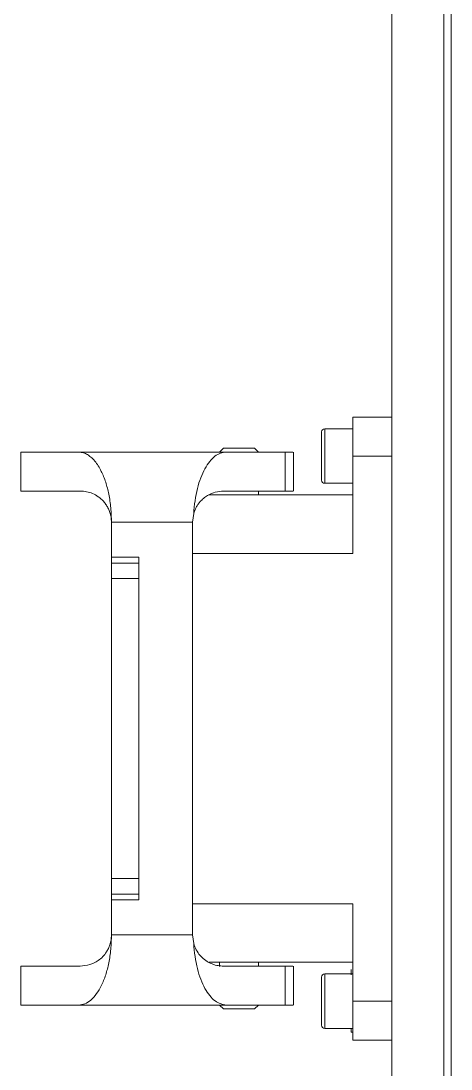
# Model space of a CAD drawing. Extents: x 4137 to 28680, y 2446 to 6814.
# Drawn here: x 5305.7 to 5360.9, y 3007.2 to 3141.8 of the extents above; entities that cross this region are included whole.
import ezdxf

# ---------------------------------------------------------------- set-up
doc = ezdxf.new("R2010")
doc.units = 0
doc.header["$LTSCALE"] = 0.5
doc.layers.get('0').update_dxf_attribs({"linetype": 'CONTINUOUS'})

msp = doc.modelspace()

# ---------------------------------------------------------------- linework, layer by layer
at = {"color": 7, "linetype": 'Continuous', "lineweight": 15}
for p, q in [((5353.33, 3251.94), (5353.33, 2951.94)), ((5360.03, 2958.64), (5360.03, 3245.25)), ((5360.95, 2959.56), (5360.95, 3244.33)), ((5353.33, 3090.94), (5348.33, 3090.94)), ((5348.33, 3090.94), (5348.33, 3085.94)), ((5344.33, 3085.94), (5344.33, 3089.04)), ((5348.33, 3089.44), (5344.73, 3089.44)), ((5305.73, 3081.44), (5305.73, 3086.44)), ((5313.16, 3086.44), (5305.73, 3086.44)), ((5313.16, 3086.44), (5332.07, 3086.44)), ((5331.74, 3086.95), (5331.23, 3086.44)), ((5339.67, 3086.44), (5332.07, 3086.44)), ((5336.23, 3086.44), (5335.73, 3086.94)), ((5339.67, 3081.44), (5339.67, 3086.44)), ((5340.73, 3081.44), (5340.73, 3086.45)), ((5344.33, 3082.84), (5344.33, 3085.94)), ((5348.33, 3085.94), (5348.33, 3073.44)), ((5353.33, 3085.94), (5348.33, 3085.94)), ((5344.73, 3082.44), (5348.33, 3082.44)), ((5313.35, 3081.44), (5305.73, 3081.44)), ((5348.33, 3080.94), (5329.85, 3080.94)), ((5339.67, 3081.44), (5331.75, 3081.44)), ((5336.23, 3081.44), (5336.23, 3080.94)), ((5327.91, 3078.54), (5327.75, 3077.44)), ((5327.75, 3077.44), (5317.35, 3077.44)), ((5317.35, 3072.94), (5317.35, 3077.44)), ((5327.75, 3077.44), (5327.75, 3024.44)), ((5317.35, 3072.94), (5320.85, 3072.94)), ((5317.35, 3072.2), (5317.35, 3072.94)), ((5320.85, 3072.2), (5320.85, 3072.94)), ((5317.35, 3072.2), (5320.85, 3072.2)), ((5317.35, 3070.21), (5320.85, 3070.21)), ((5317.35, 3031.68), (5317.35, 3070.21)), ((5320.85, 3031.68), (5320.85, 3070.21)), ((5317.35, 3031.68), (5320.85, 3031.68)), ((5317.35, 3029.69), (5320.85, 3029.69)), ((5317.35, 3028.94), (5317.35, 3029.69)), ((5320.85, 3028.94), (5320.85, 3029.69)), ((5320.85, 3028.94), (5317.35, 3028.94)), ((5317.35, 3024.44), (5317.35, 3028.94)), ((5348.33, 3015.94), (5348.33, 3028.44)), ((5327.75, 3024.44), (5317.35, 3024.44)), ((5327.91, 3023.35), (5327.75, 3024.44)), ((5305.73, 3020.44), (5313.35, 3020.44)), ((5305.73, 3020.44), (5305.73, 3015.44)), ((5329.84, 3020.94), (5348.33, 3020.94)), ((5331.23, 3020.94), (5331.23, 3020.39)), ((5331.75, 3020.44), (5339.67, 3020.44)), ((5336.23, 3020.44), (5336.23, 3020.94)), ((5339.67, 3020.44), (5339.67, 3015.44)), ((5340.73, 3015.44), (5340.73, 3020.45)), ((5344.33, 3015.94), (5344.33, 3019.04)), ((5348.33, 3019.44), (5344.73, 3019.44)), ((5348.13, 3019.57), (5348.13, 3019.44)), ((5344.33, 3012.84), (5344.33, 3015.94)), ((5353.33, 3015.94), (5348.33, 3015.94)), ((5348.33, 3010.94), (5348.33, 3015.94)), ((5305.73, 3015.44), (5313.16, 3015.44)), ((5332.07, 3015.44), (5313.16, 3015.44)), ((5331.23, 3015.44), (5331.74, 3014.94)), ((5332.07, 3015.44), (5339.67, 3015.44)), ((5336.23, 3015.44), (5335.73, 3014.94)), ((5344.73, 3012.44), (5348.33, 3012.44)), ((5348.13, 3012.44), (5348.13, 3011.94)), ((5348.13, 3011.94), (5348.33, 3011.94)), ((5353.33, 3010.94), (5348.33, 3010.94))]:
    msp.add_line(p, q, dxfattribs=at)
at = {"color": 8, "linetype": 'Continuous', "lineweight": 15}
for p, q in [((5344.73, 3089.44), (5344.73, 3085.94)), ((5344.73, 3085.94), (5344.73, 3082.44)), ((5348.33, 3073.44), (5327.75, 3073.44)), ((5327.75, 3028.44), (5348.33, 3028.44)), ((5344.73, 3019.44), (5344.73, 3015.94)), ((5344.73, 3015.94), (5344.73, 3012.44))]:
    msp.add_line(p, q, dxfattribs=at)
at = {"color": 7, "linetype": 'Continuous', "lineweight": 15}
for centre, start, end in [((5344.73, 3089.04), 90, 180), ((5344.73, 3082.84), 180, 270), ((5344.73, 3019.04), 90, 180), ((5344.73, 3012.84), 180, 270)]:
    msp.add_arc(centre, 0.4, start, end, dxfattribs=at)
for points, knots in [([(5317.35, 3077.44), (5317.33, 3078.06), (5317.3, 3079.3), (5317.03, 3081.04), (5316.69, 3082.36), (5316.35, 3083.31), (5316.03, 3084.02), (5315.66, 3084.7), (5315.2, 3085.33), (5314.74, 3085.8), (5314.25, 3086.15), (5313.74, 3086.39), (5313.36, 3086.43), (5313.16, 3086.44)], [0, 0, 0, 0, 0.123485, 0.2497094, 0.3705494, 0.4348736, 0.4998427, 0.5779277, 0.6613773, 0.7498939, 0.8190889, 0.9025817, 1, 1, 1, 1]), ([(5332.07, 3086.44), (5331.83, 3086.42), (5331.34, 3086.37), (5330.63, 3085.94), (5329.96, 3085.28), (5329.34, 3084.34), (5328.8, 3083.18), (5328.37, 3081.79), (5328.05, 3080.23), (5327.95, 3079.1), (5327.91, 3078.54)], [0, 0, 0, 0, 0.125339, 0.249985, 0.375869, 0.499958, 0.626027, 0.74986, 0.87568, 1, 1, 1, 1]), ([(5335.73, 3086.94), (5335.7, 3086.94), (5335.64, 3086.94), (5335.18, 3086.94), (5334.52, 3086.94), (5333.73, 3086.94), (5332.95, 3086.94), (5332.28, 3086.94), (5331.82, 3086.94), (5331.76, 3086.94), (5331.73, 3086.94)], [0, 0, 0, 0, 0.125, 0.25, 0.374999, 0.5, 0.625, 0.75, 0.875, 1, 1, 1, 1]), ([(5340.6, 3086.44), (5340.63, 3086.44), (5340.75, 3086.44), (5340.11, 3086.44), (5339.67, 3086.44)], [0, 0, 0, 0, 0.296633, 1, 1, 1, 1]), ([(5313.35, 3081.44), (5313.62, 3081.43), (5314.15, 3081.4), (5314.92, 3081.15), (5315.55, 3080.81), (5316.04, 3080.42), (5316.4, 3080.06), (5316.7, 3079.65), (5316.95, 3079.21), (5317.16, 3078.7), (5317.32, 3078.12), (5317.34, 3077.66), (5317.35, 3077.44)], [0, 0, 0, 0, 0.17529, 0.341504, 0.50016, 0.591087, 0.674174, 0.750201, 0.816448, 0.875182, 0.941928, 1, 1, 1, 1]), ([(5327.91, 3078.54), (5328.01, 3078.82), (5328.17, 3079.27), (5328.46, 3079.72), (5328.77, 3080.13), (5329.18, 3080.54), (5329.84, 3080.99), (5330.7, 3081.37), (5331.4, 3081.42), (5331.75, 3081.44)], [0, 0, 0, 0, 0.113169, 0.178166, 0.2498462, 0.3686049, 0.499907, 0.7424298, 1, 1, 1, 1]), ([(5340.6, 3081.44), (5340.63, 3081.44), (5340.75, 3081.44), (5340.11, 3081.44), (5339.67, 3081.44)], [0, 0, 0, 0, 0.296633, 1, 1, 1, 1]), ([(5317.35, 3070.21), (5317.35, 3070.46), (5317.35, 3070.96), (5317.35, 3071.6), (5317.35, 3072.07), (5317.35, 3072.16), (5317.35, 3072.2)], [0, 0, 0, 0, 0.25, 0.500001, 0.75, 1, 1, 1, 1]), ([(5320.85, 3070.21), (5320.85, 3070.46), (5320.85, 3070.96), (5320.85, 3071.6), (5320.85, 3072.07), (5320.85, 3072.16), (5320.85, 3072.2)], [0, 0, 0, 0, 0.25, 0.500001, 0.75, 1, 1, 1, 1]), ([(5317.35, 3029.69), (5317.35, 3029.73), (5317.35, 3029.82), (5317.35, 3030.29), (5317.35, 3030.93), (5317.35, 3031.43), (5317.35, 3031.68)], [0, 0, 0, 0, 0.25, 0.499999, 0.75, 1, 1, 1, 1]), ([(5320.85, 3029.69), (5320.85, 3029.73), (5320.85, 3029.82), (5320.85, 3030.29), (5320.85, 3030.93), (5320.85, 3031.43), (5320.85, 3031.68)], [0, 0, 0, 0, 0.25, 0.499999, 0.75, 1, 1, 1, 1]), ([(5313.16, 3015.44), (5313.42, 3015.47), (5313.94, 3015.53), (5314.72, 3016.04), (5315.43, 3016.82), (5316.08, 3017.92), (5316.62, 3019.25), (5317.03, 3020.85), (5317.3, 3022.59), (5317.33, 3023.83), (5317.35, 3024.44)], [0, 0, 0, 0, 0.125442, 0.250088, 0.382533, 0.500071, 0.629263, 0.750161, 0.876453, 1, 1, 1, 1]), ([(5317.35, 3024.44), (5317.34, 3024.23), (5317.32, 3023.9), (5317.23, 3023.49), (5317.13, 3023.11), (5316.95, 3022.68), (5316.65, 3022.15), (5316.22, 3021.61), (5315.5, 3021.02), (5314.53, 3020.54), (5313.75, 3020.48), (5313.35, 3020.44)], [0, 0, 0, 0, 0.05805, 0.090046, 0.125012, 0.183595, 0.250017, 0.366367, 0.49998, 0.740569, 1, 1, 1, 1]), ([(5327.91, 3023.35), (5327.95, 3022.79), (5328.05, 3021.66), (5328.37, 3020.1), (5328.8, 3018.71), (5329.34, 3017.54), (5329.96, 3016.61), (5330.86, 3015.7), (5331.59, 3015.54), (5332.07, 3015.44)], [0, 0, 0, 0, 0.1244, 0.250328, 0.374221, 0.500433, 0.624584, 0.750609, 1, 1, 1, 1]), ([(5331.75, 3020.44), (5331.51, 3020.46), (5331.04, 3020.48), (5330.35, 3020.67), (5329.79, 3020.94), (5329.34, 3021.24), (5329.02, 3021.51), (5328.64, 3021.91), (5328.24, 3022.45), (5328.01, 3023.07), (5327.91, 3023.35)], [0, 0, 0, 0, 0.1736605, 0.3400251, 0.5002328, 0.5893522, 0.6725778, 0.7503304, 0.8868633, 1, 1, 1, 1]), ([(5339.67, 3020.44), (5340.11, 3020.44), (5340.75, 3020.44), (5340.63, 3020.44), (5340.6, 3020.44)], [0, 0, 0, 0, 0.703367, 1, 1, 1, 1]), ([(5348.13, 3020), (5348.13, 3020), (5348.13, 3019.99), (5348.13, 3019.89), (5348.13, 3019.75), (5348.13, 3019.64), (5348.13, 3019.58)], [0, 0, 0, 0, 0.250001, 0.500003, 0.750003, 1, 1, 1, 1]), ([(5348.13, 3019.85), (5348.13, 3019.85), (5348.13, 3019.85), (5348.13, 3019.82), (5348.13, 3019.78), (5348.13, 3019.73), (5348.13, 3019.67), (5348.13, 3019.62), (5348.13, 3019.58), (5348.13, 3019.57), (5348.13, 3019.57)], [0, 0, 0, 0, 0.125, 0.249997, 0.374998, 0.500003, 0.624998, 0.749997, 0.874997, 1, 1, 1, 1]), ([(5348.13, 3019.58), (5348.13, 3019.53), (5348.13, 3019.44), (5348.13, 3019.36), (5348.13, 3019.33)], [0, 0, 0, 0, 0.60416, 1, 1, 1, 1]), ([(5331.73, 3014.94), (5331.76, 3014.94), (5331.82, 3014.94), (5332.28, 3014.94), (5332.95, 3014.94), (5333.73, 3014.94), (5334.52, 3014.94), (5335.18, 3014.94), (5335.64, 3014.94), (5335.7, 3014.94), (5335.73, 3014.94)], [0, 0, 0, 0, 0.125, 0.25, 0.375, 0.5, 0.625001, 0.75, 0.875, 1, 1, 1, 1]), ([(5339.67, 3015.44), (5340.11, 3015.44), (5340.75, 3015.44), (5340.63, 3015.44), (5340.6, 3015.44)], [0, 0, 0, 0, 0.703367, 1, 1, 1, 1])]:
    msp.add_open_spline(points, degree=3, knots=knots, dxfattribs=at)

doc.saveas('drawing.dxf')
